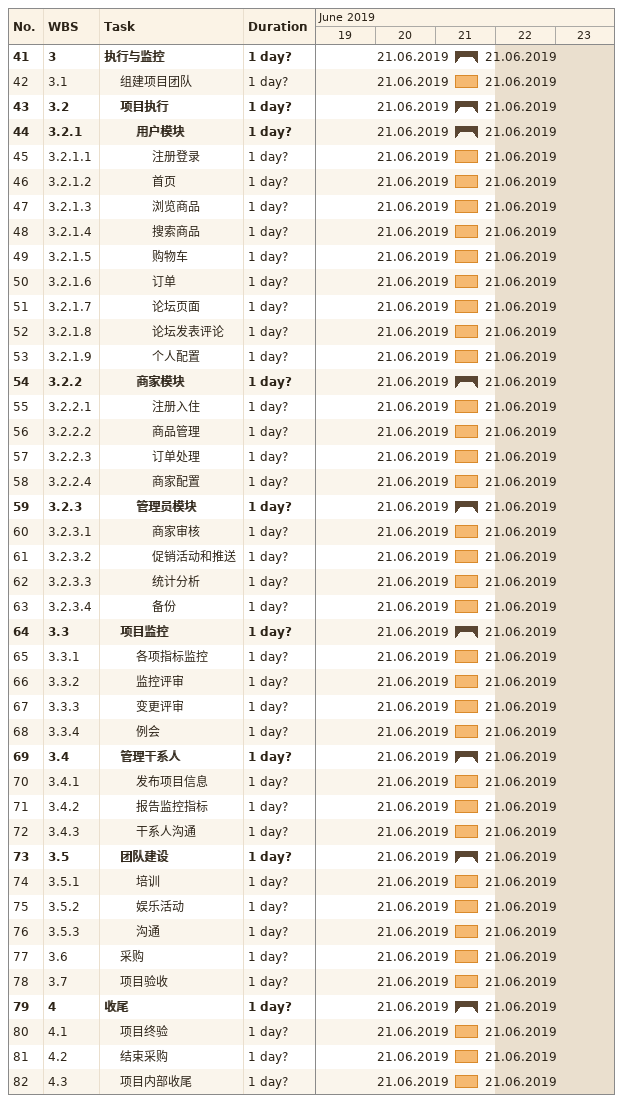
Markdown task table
| ID | WBS | Task | Duration | Start | Finish |
|---|---|---|---|---|---|
| 41 | 3 | **执行与监控** | 1d? | 2019-06-21 | 2019-06-21 |
| 42 | 3.1 | 组建项目团队 | 1d? | 2019-06-21 | 2019-06-21 |
| 43 | 3.2 | **项目执行** | 1d? | 2019-06-21 | 2019-06-21 |
| 44 | 3.2.1 | **用户模块** | 1d? | 2019-06-21 | 2019-06-21 |
| 45 | 3.2.1.1 | 注册登录 | 1d? | 2019-06-21 | 2019-06-21 |
| 46 | 3.2.1.2 | 首页 | 1d? | 2019-06-21 | 2019-06-21 |
| 47 | 3.2.1.3 | 浏览商品 | 1d? | 2019-06-21 | 2019-06-21 |
| 48 | 3.2.1.4 | 搜索商品 | 1d? | 2019-06-21 | 2019-06-21 |
| 49 | 3.2.1.5 | 购物车 | 1d? | 2019-06-21 | 2019-06-21 |
| 50 | 3.2.1.6 | 订单 | 1d? | 2019-06-21 | 2019-06-21 |
| 51 | 3.2.1.7 | 论坛页面 | 1d? | 2019-06-21 | 2019-06-21 |
| 52 | 3.2.1.8 | 论坛发表评论 | 1d? | 2019-06-21 | 2019-06-21 |
| 53 | 3.2.1.9 | 个人配置 | 1d? | 2019-06-21 | 2019-06-21 |
| 54 | 3.2.2 | **商家模块** | 1d? | 2019-06-21 | 2019-06-21 |
| 55 | 3.2.2.1 | 注册入住 | 1d? | 2019-06-21 | 2019-06-21 |
| 56 | 3.2.2.2 | 商品管理 | 1d? | 2019-06-21 | 2019-06-21 |
| 57 | 3.2.2.3 | 订单处理 | 1d? | 2019-06-21 | 2019-06-21 |
| 58 | 3.2.2.4 | 商家配置 | 1d? | 2019-06-21 | 2019-06-21 |
| 59 | 3.2.3 | **管理员模块** | 1d? | 2019-06-21 | 2019-06-21 |
| 60 | 3.2.3.1 | 商家审核 | 1d? | 2019-06-21 | 2019-06-21 |
| 61 | 3.2.3.2 | 促销活动和推送 | 1d? | 2019-06-21 | 2019-06-21 |
| 62 | 3.2.3.3 | 统计分析 | 1d? | 2019-06-21 | 2019-06-21 |
| 63 | 3.2.3.4 | 备份 | 1d? | 2019-06-21 | 2019-06-21 |
| 64 | 3.3 | **项目监控** | 1d? | 2019-06-21 | 2019-06-21 |
| 65 | 3.3.1 | 各项指标监控 | 1d? | 2019-06-21 | 2019-06-21 |
| 66 | 3.3.2 | 监控评审 | 1d? | 2019-06-21 | 2019-06-21 |
| 67 | 3.3.3 | 变更评审 | 1d? | 2019-06-21 | 2019-06-21 |
| 68 | 3.3.4 | 例会 | 1d? | 2019-06-21 | 2019-06-21 |
| 69 | 3.4 | **管理干系人** | 1d? | 2019-06-21 | 2019-06-21 |
| 70 | 3.4.1 | 发布项目信息 | 1d? | 2019-06-21 | 2019-06-21 |
| 71 | 3.4.2 | 报告监控指标 | 1d? | 2019-06-21 | 2019-06-21 |
| 72 | 3.4.3 | 干系人沟通 | 1d? | 2019-06-21 | 2019-06-21 |
| 73 | 3.5 | **团队建设** | 1d? | 2019-06-21 | 2019-06-21 |
| 74 | 3.5.1 | 培训 | 1d? | 2019-06-21 | 2019-06-21 |
| 75 | 3.5.2 | 娱乐活动 | 1d? | 2019-06-21 | 2019-06-21 |
| 76 | 3.5.3 | 沟通 | 1d? | 2019-06-21 | 2019-06-21 |
| 77 | 3.6 | 采购 | 1d? | 2019-06-21 | 2019-06-21 |
| 78 | 3.7 | 项目验收 | 1d? | 2019-06-21 | 2019-06-21 |
| 79 | 4 | **收尾** | 1d? | 2019-06-21 | 2019-06-21 |
| 80 | 4.1 | 项目终验 | 1d? | 2019-06-21 | 2019-06-21 |
| 81 | 4.2 | 结束采购 | 1d? | 2019-06-21 | 2019-06-21 |
| 82 | 4.3 | 项目内部收尾 | 1d? | 2019-06-21 | 2019-06-21 |
